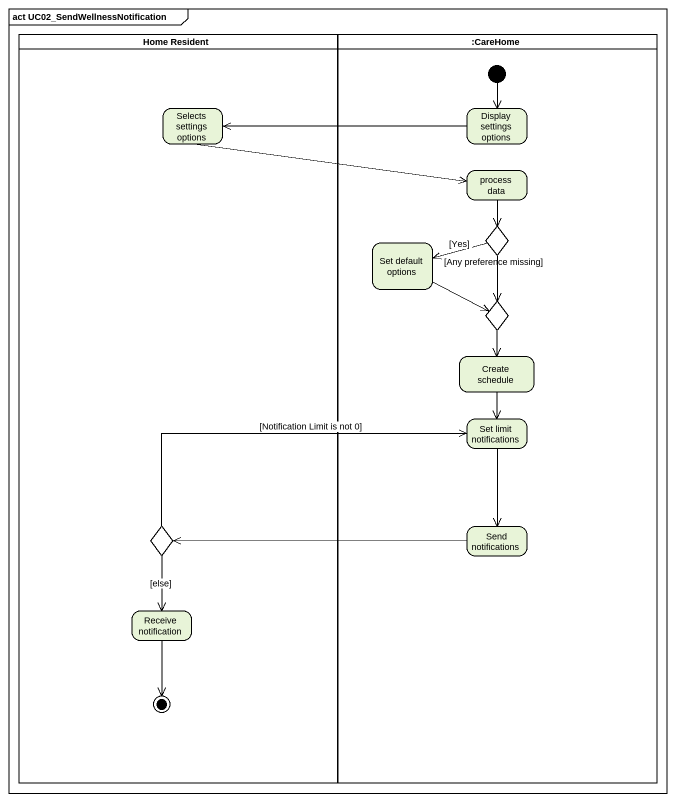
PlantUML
@startuml
mainframe act UC02_SendWellnessNotification
hide empty description
state "Home Resident" as Home_Resident <<partition>> {
  state "Selects settings options" as Selects_settings_options
  state choice2 <<choice>>
  state "Receive notification" as Receive_notification
  Receive_notification --> [*]
}
state ":CareHome" as CareHome <<partition>> {
  state "Display settings options" as Display_settings_options
  state "process data" as process_data
  state "Set default options" as Set_default_options
  state "[Any preference missing]" as Any_preference_missing <<choice>>
  state choice1 <<choice>>
  state "Create schedule" as Create_schedule
  state "Set limit notifications" as Set_limit_notifications
  state "Send notifications" as Send_notifications
  [*] --> Display_settings_options
}
Selects_settings_options -right-> process_data
Display_settings_options -left-> Selects_settings_options
process_data --> Any_preference_missing
Set_default_options -right-> choice1
Any_preference_missing -left-> Set_default_options : [Yes]
Any_preference_missing --> choice1
choice1 --> Create_schedule
Create_schedule --> Set_limit_notifications
Set_limit_notifications --> Send_notifications
choice2 -right-> Set_limit_notifications : [Notification Limit is not 0]
choice2 --> Receive_notification : [else]
Send_notifications -left-> choice2
@enduml
